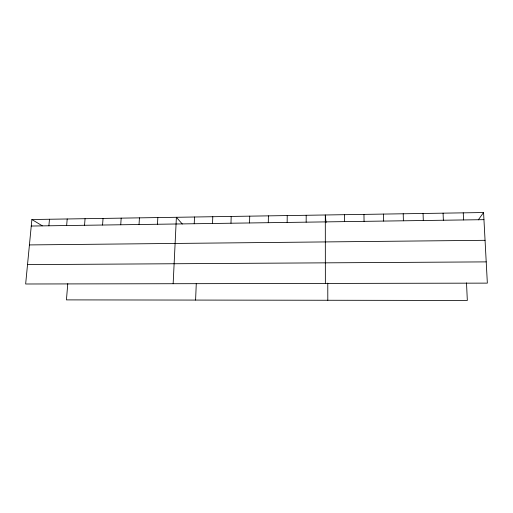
<?xml version="1.0" encoding="UTF-8"?>
<svg xmlns="http://www.w3.org/2000/svg" width="513" height="513" viewBox="0 0 513 513"><rect width="100%" height="100%" fill="white"/><g stroke="black" fill="none" stroke-linecap="round" stroke-linejoin="round"><path stroke-width="0.77" d="M306.158 222.161L306.197 215.274M287.152 222.43L287.229 215.569M268.286 222.7L268.408 215.858M249.562 222.963L249.728 216.146M230.978 223.226L231.19 216.435M212.536 223.482L212.786 216.717M195.594 300.073L196.28 283.42M194.228 223.739L194.517 216.999M173.15 283.715L176.389 217.281L182.288 224.014M157.478 224.258L157.844 217.57M139.036 224.521L139.44 217.852M120.735 224.777L121.177 218.134M102.568 225.034L103.049 218.416M84.542 225.284L85.062 218.692M67.78 283.67L66.433 299.887L467.33 300.464L466.509 282.862M66.645 225.54L67.203 218.968M48.882 225.791L49.479 219.243M31.883 219.519L25.65 283.997L487.35 283.125L483.567 212.536L31.883 219.519L42.258 225.791M478.321 219.846L483.567 212.536M31.255 226.034L483.951 219.66M29.427 244.919L485.054 240.308M27.522 264.625L486.209 261.886M326.031 222.745L325.306 214.979L325.364 283.433M463.245 212.85L463.572 219.949M443.078 213.158L443.36 220.231M423.065 213.466L423.302 220.513M403.212 213.774L403.398 220.795M383.512 214.081L383.653 221.071M363.961 214.383L364.057 221.347M344.556 214.684L344.608 221.622M327.781 283.131L327.807 300.265"/></g></svg>
